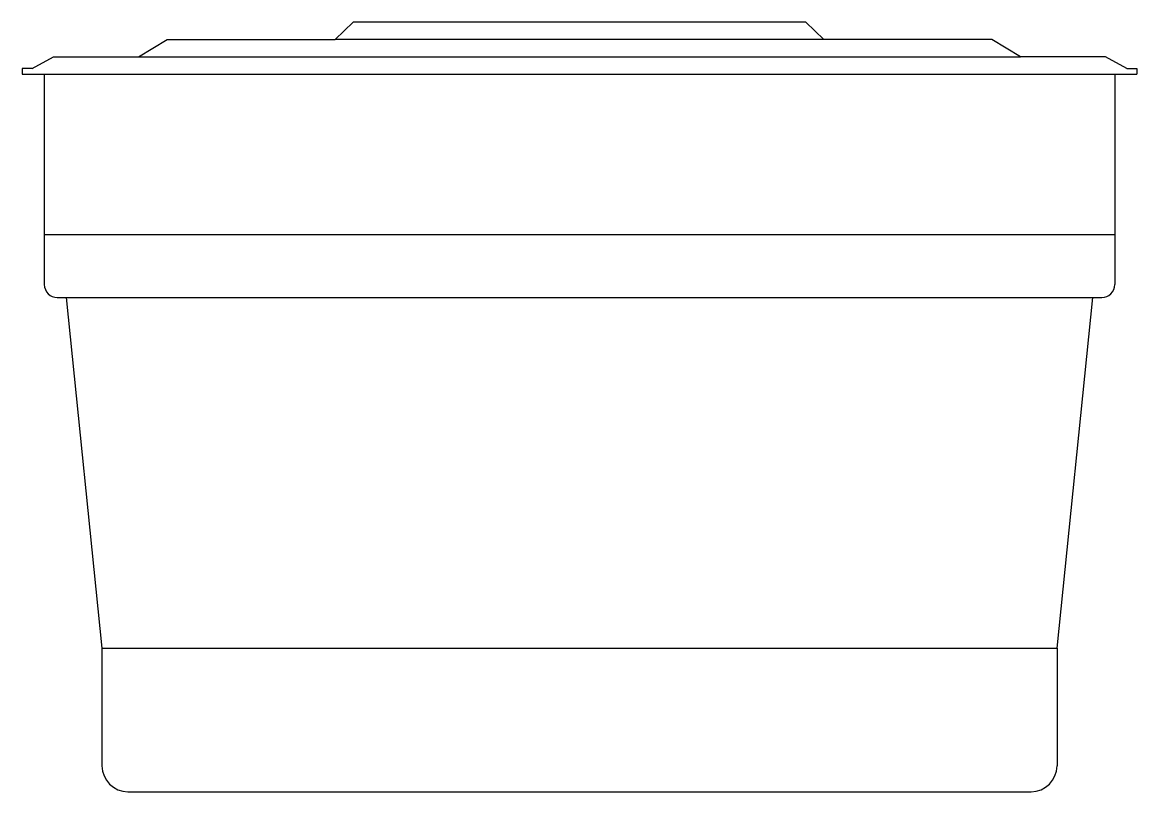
# Model space of a CAD drawing. Header units: millimetres. Extents: x 1.641 to 2.501, y 5.608 to 6.202.
import ezdxf

# ---------------------------------------------------------------- set-up
doc = ezdxf.new("R2010")
doc.units = ezdxf.units.MM
doc.header["$LTSCALE"] = 10
doc.layers.add('AUX_01', color=1, linetype='Continuous')

msp = doc.modelspace()

# ---------------------------------------------------------------- linework, layer by layer
for p, q in [((1.88265, 6.18818), (1.89667, 6.20152)), ((2.24598, 6.20152), (1.89667, 6.20152)), ((2.26, 6.18818), (2.24598, 6.20152)), ((1.73099, 6.17485), (1.75301, 6.18818)), ((1.75301, 6.18818), (1.88265, 6.18818)), ((2.38964, 6.18818), (2.26, 6.18818)), ((2.41166, 6.17485), (2.38964, 6.18818)), ((1.64892, 6.1659), (1.6654, 6.17485)), ((1.6654, 6.17485), (1.73099, 6.17485)), ((2.47725, 6.17485), (2.41166, 6.17485)), ((2.49373, 6.1659), (2.47725, 6.17485)), ((1.64892, 6.1659), (1.64133, 6.1659)), ((1.64133, 6.1659), (1.64133, 6.16152)), ((1.64133, 6.16152), (2.50133, 6.16152)), ((1.65833, 6.16152), (1.65833, 5.99901)), ((2.48433, 6.16152), (2.48433, 5.99901)), ((2.49373, 6.1659), (2.50133, 6.1659)), ((2.50133, 6.1659), (2.50133, 6.16152)), ((1.65833, 6.0376), (2.48433, 6.0376)), ((1.66833, 5.98901), (2.47433, 5.98901)), ((1.67527, 5.98901), (1.70283, 5.71822)), ((2.43983, 5.71822), (2.46738, 5.98901)), ((1.70283, 5.71822), (2.43983, 5.71822)), ((1.70283, 5.71822), (1.70283, 5.62752)), ((2.43983, 5.71822), (2.43983, 5.62752)), ((1.72283, 5.60752), (2.41983, 5.60752))]:
    msp.add_line(p, q)
for centre, radius, start, end in [((1.66833, 5.99901), 0.01, 180, 270), ((2.47433, 5.99901), 0.01, 270, 0), ((1.72283, 5.62752), 0.02, 180, 270), ((2.41983, 5.62752), 0.02, 270, 0)]:
    msp.add_arc(centre, radius, start, end)
at = {"layer": 'AUX_01'}
for p, q in [((2.26, 6.18818), (1.88265, 6.18818)), ((1.73099, 6.17485), (2.41166, 6.17485))]:
    msp.add_line(p, q, dxfattribs=at)

doc.saveas('drawing.dxf')
